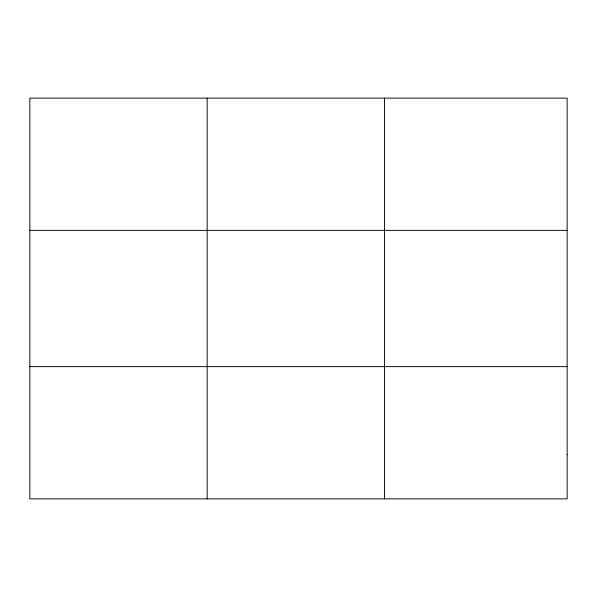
<?xml version="1.0" encoding="UTF-8"?>
<svg xmlns="http://www.w3.org/2000/svg" width="597" height="597" viewBox="0 0 597 597"><rect width="100%" height="100%" fill="white"/><g stroke="black" fill="none" stroke-linecap="round" stroke-linejoin="round"><path stroke-width="0.9" d="M207.159 498.868L207.159 98.132M384.468 498.868L384.468 98.132M29.85 230.375L567.15 230.375M29.85 366.625L567.15 366.625M567.15 454.787L567.15 498.868L29.85 498.868L29.85 98.132L567.15 98.132L567.15 454.787"/></g></svg>
